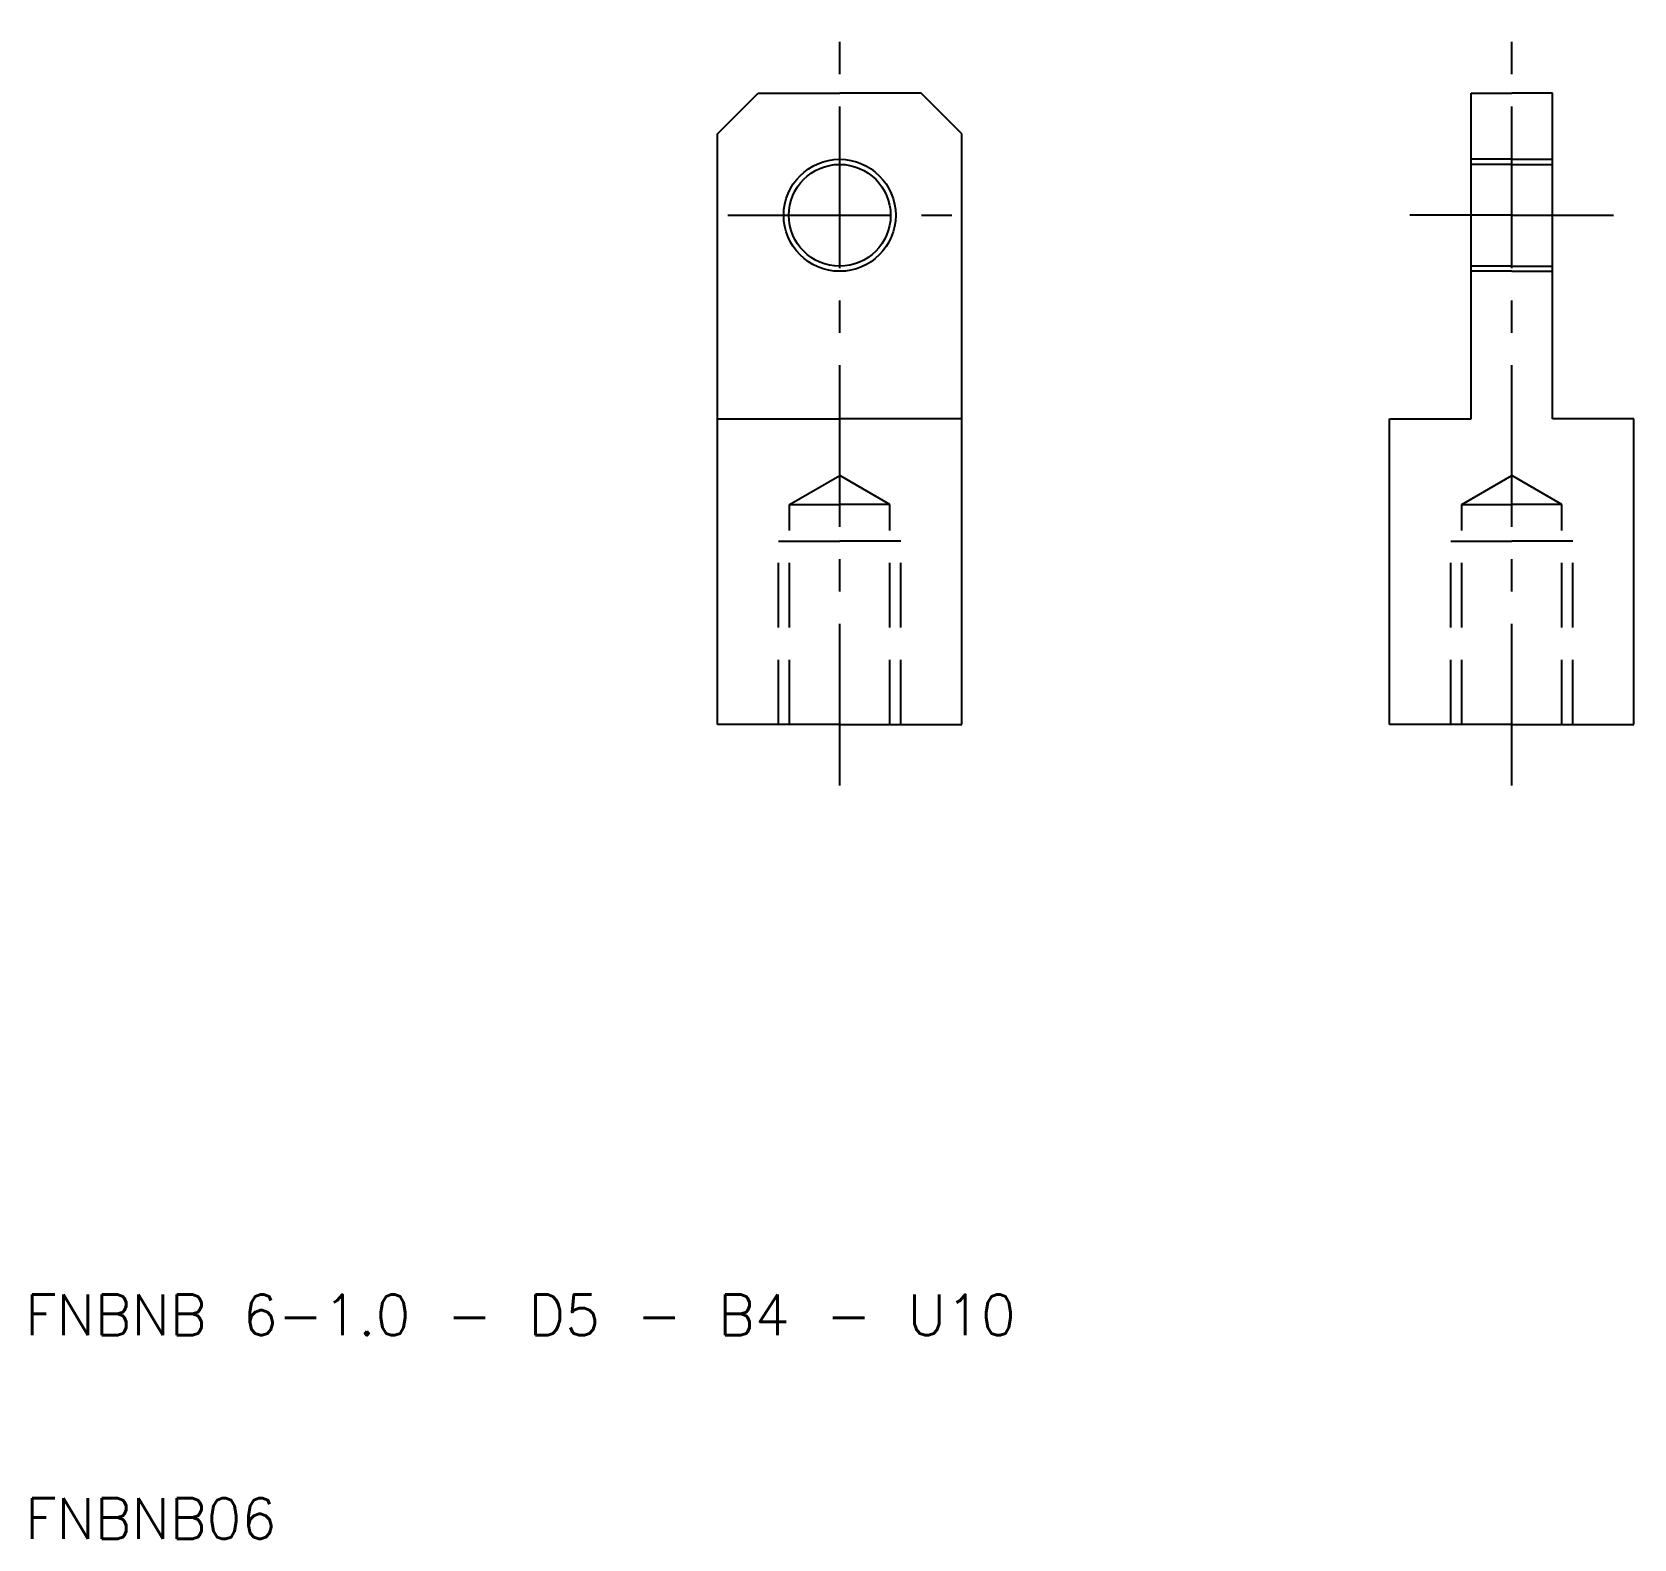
# Model space of a CAD drawing. Extents: x 10.3 to 89, y 10 to 84.
import ezdxf

# ---------------------------------------------------------------- set-up
doc = ezdxf.new("R2010")
doc.units = 0
doc.header["$LTSCALE"] = 0.25
doc.linetypes.add('CENTER', pattern=[50.8, 31.75, -6.35, 6.35, -6.35])
doc.linetypes.add('DASHED', pattern=[19.05, 12.7, -6.35])
doc.layers.get('0').update_dxf_attribs({"linetype": 'CONTINUOUS'})
doc.layers.add('CENTER', color=1, linetype='CENTER')
doc.styles.get("Standard").update_dxf_attribs({"font": 'txt.shx', "bigfont": 'extfont.shx'})

msp = doc.modelspace()

# ---------------------------------------------------------------- linework, layer by layer
at = {"color": 7, "linetype": 'CONTINUOUS'}
for p, q in [((44, 79), (46, 81)), ((46, 81), (50, 81)), ((54, 81), (50, 81)), ((56, 79), (54, 81)), ((81, 65), (81, 81)), ((81, 81), (83, 81)), ((85, 81), (83, 81)), ((85, 65), (85, 81)), ((44, 50), (44, 79)), ((56, 50), (56, 79)), ((44, 65), (50, 65)), ((56, 65), (50, 65)), ((77, 65), (81, 65)), ((77, 50), (77, 65)), ((89, 65), (85, 65)), ((89, 50), (89, 65)), ((50, 50), (44, 50)), ((50, 50), (56, 50)), ((83, 50), (77, 50)), ((83, 50), (89, 50))]:
    msp.add_line(p, q, dxfattribs=at)
at = {"color": 3, "linetype": 'DASHED'}
for p, q in [((83, 77.75), (81, 77.75)), ((83, 77.5), (81, 77.5)), ((83, 77.75), (85, 77.75)), ((83, 77.5), (85, 77.5)), ((83, 72.5), (81, 72.5)), ((83, 72.5), (85, 72.5)), ((83, 72.25), (81, 72.25)), ((83, 72.25), (85, 72.25)), ((47.541, 60.8), (50, 62.22)), ((52.459, 60.8), (50, 62.22)), ((80.541, 60.8), (83, 62.22)), ((85.459, 60.8), (83, 62.22)), ((47.541, 50), (47.541, 60.8)), ((47.541, 60.8), (50, 60.8)), ((52.459, 60.8), (50, 60.8)), ((52.459, 50), (52.459, 60.8)), ((80.541, 50), (80.541, 60.8)), ((80.541, 60.8), (83, 60.8)), ((85.459, 60.8), (83, 60.8)), ((85.459, 50), (85.459, 60.8)), ((47, 50), (47, 59)), ((47, 59), (50, 59)), ((53, 59), (50, 59)), ((53, 50), (53, 59)), ((80, 50), (80, 59)), ((80, 59), (83, 59)), ((86, 59), (83, 59)), ((86, 50), (86, 59))]:
    msp.add_line(p, q, dxfattribs=at)
at = {"color": 7, "linetype": 'CONTINUOUS'}
for radius in [2.75, 2.5]:
    msp.add_circle((50, 75), radius, dxfattribs=at)
at = {"layer": 'CENTER', "color": 1, "linetype": 'CENTER'}
for p, q in [((50, 47), (50, 84)), ((83, 47), (83, 84)), ((44.5, 75), (55.5, 75)), ((83, 75), (78, 75)), ((83, 75), (88, 75))]:
    msp.add_line(p, q, dxfattribs=at)

# ---------------------------------------------------------------- texts
for s, p in [('FNBNB 6-1.0 - D5 - B4 - U10', (10, 20)), ('FNBNB06', (10, 10))]:
    msp.add_text(s, height=2).set_placement(p)

doc.saveas('drawing.dxf')
